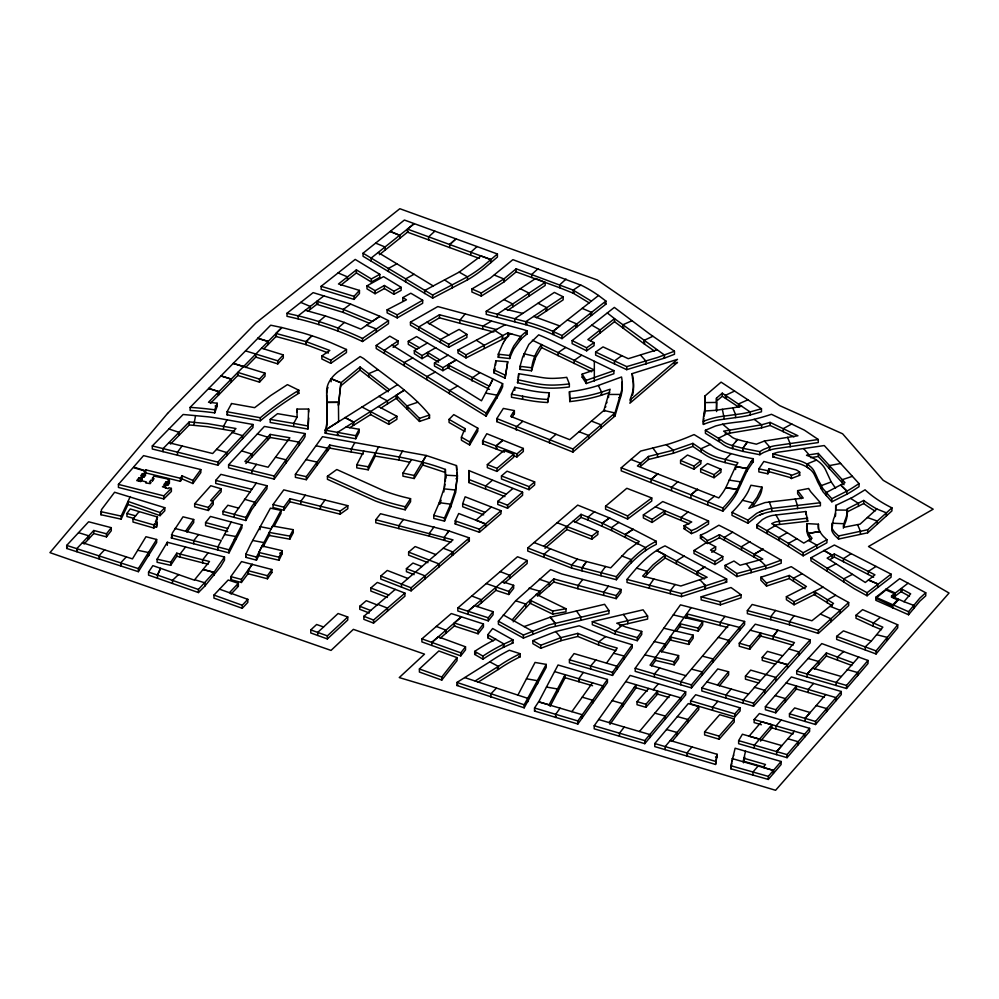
<?xml version="1.0" encoding="UTF-8"?>
<svg xmlns="http://www.w3.org/2000/svg" width="999" height="999" viewBox="0 0 999 999"><rect width="100%" height="100%" fill="white"/><g stroke="black" fill="none" stroke-linecap="round" stroke-linejoin="round"><path stroke-width="1.5" d="M835.713 510.464L835.726 505.444L852.547 497.352L865.059 489.81A133.891 77.298 0 0 0 891.92 507.854L891.92 510.914L867.719 532.792L838.573 539.048L835.127 535.789A37.999 21.941 0 0 1 833.353 533.553L832.879 532.817A20.504 11.838 0 0 1 831.73 529.957L832.654 524.7M835.726 505.444L835.676 510.027A66.134 38.187 0 0 1 833.566 519.055L831.73 526.898A20.504 11.838 0 0 0 832.879 529.77L833.353 530.494A37.999 21.941 0 0 0 835.127 532.742L838.573 535.988L838.573 539.048M843.331 528.196L844.842 523.788A77.76 44.893 0 0 0 847.314 513.186L847.339 511.838L863.71 503.521L863.71 500.462L847.339 508.791L847.314 510.127A77.76 44.893 0 0 1 844.842 520.741L843.293 526.073A8.854 5.107 0 0 0 843.73 527.322L860.102 524.125L876.835 508.991L886.388 512.849L886.388 515.909M308.791 418.069L307.892 429.046L270.205 422.465L270.205 419.405L277.547 413.673L297.115 416.983M705.094 410.102L704.707 396.191L721.091 382.142L761.463 408.728L761.463 411.788L748.301 415.509A111.651 64.46 0 0 1 741.308 416.833L719.305 419.83A52.348 30.22 0 0 0 703.408 424.425L703.408 421.366A79.683 46.004 0 0 1 703.583 416.271L704.707 411.014L704.283 415.971M716.583 411.563L716.795 402.422L705.144 402.597L704.707 396.191M704.57 414.073L704.57 411.014L716.37 410.264L716.495 398.114L722.265 393.169L750.199 411.975L750.199 415.022M331.119 381.78L331.119 378.721L340.921 382.704L338.436 405.357L340.921 382.792L360.065 367.008L389.435 389.71M444.543 487.35L444.955 484.303M445.367 481.268L445.379 469.443C408.279 455.394 368.269 453.184 329.72 445.03L306.331 476.648L306.331 479.695L295.404 477.36L295.404 474.313L322.49 436.7L426.211 455.482L414.185 475.474L414.185 478.533L402.934 476.173L402.934 473.114L411.563 459.602M773.626 525.736L774.525 525.387A14.997 8.666 0 0 1 776.31 524.812L807.741 521.191L805.793 511.513L772.314 515.434A27.135 15.659 0 0 0 770.891 515.809L768.668 516.52A22.328 12.9 0 0 0 767.469 516.958A24.476 14.136 0 0 0 765.908 517.632L762.399 519.567L756.817 524.75L756.817 527.809L779.008 540.484L803.171 555.831L826.91 542.769L826.91 539.722L823.513 536.475A51.299 29.62 0 0 1 821.041 533.404L819.804 531.406A33.804 19.518 0 0 1 818.418 524.238L806.905 523.601L806.692 526.485A39.473 22.79 0 0 0 807.454 530.706L809.227 537.425A83.367 48.127 0 0 0 810.589 539.472A62.937 36.339 0 0 0 811.051 540.097M704.57 411.014L705.144 402.597L705.144 405.656M730.881 765.746L735.127 748.214L781.106 761.488L781.106 764.535L768.293 779.432L730.881 768.805L730.881 765.746L768.293 776.385L781.106 761.488M730.881 768.805L731.792 763.036M672.077 741.408L698.738 709.577L698.738 706.53L688.249 703.596L654.782 743.543L654.782 746.603L715.571 764.447L717.082 754.295L670.242 740.546M715.571 764.447L717.082 754.295M518.706 373.701L517.519 382.729L533.541 386.151A89.96 51.936 0 0 0 541.408 387.45A48.639 28.084 0 0 0 557.13 388.024A82.667 47.727 0 0 0 568.031 387.113L569.355 386.925L569.355 383.878L566.733 377.322L565.584 377.485A70.692 40.809 0 0 1 558.628 378.134L554.732 378.334A36.851 21.266 0 0 1 544.043 377.847A77.984 45.017 0 0 1 537.237 376.723L518.706 373.701L518.506 377.909M505.082 378.122L507.729 361.763L495.891 360.789L494.093 369.93L494.093 372.989L505.082 378.122L507.729 361.763M307.892 429.046L308.629 409.028L296.99 409.103L296.99 412.162M703.796 418.194L703.583 419.33A79.683 46.004 0 0 0 703.408 424.425M494.093 372.989L494.955 368.394M743.119 761.713L745.529 751.211M743.518 762.811L744.854 757.08M531.493 370.779C531.955 361.388 535.739 351.91 541.57 344.518L541.57 347.577L535.676 357.342L531.493 370.779L520.067 369.368L520.179 365.809L522.689 357.018L528.846 344.418L538.698 334.852L542.157 336.288A261.051 150.712 0 0 1 557.854 343.606L613.886 370.691L586.063 380.394L582.18 374.126L594.33 370.005L532.355 340.209M520.067 369.368L520.704 366.645M517.519 382.729L518.069 380.244M732.167 760.938L732.816 758.328M128.334 503.796L121.154 519.143L100.961 514.735L101.461 509.652L114.598 492.245L164.798 507.717L164.798 510.764L160.077 515.634L128.022 504.47L128.022 501.423L160.077 512.574L164.798 507.717M100.961 514.735L101.461 512.712M495.579 365.097L495.891 360.789M547.589 402.485L549.338 392.744L548.339 392.719A61.901 35.739 0 0 1 538.386 391.87A103.659 59.84 0 0 1 529.32 390.384L514.797 387.312L511.5 394.243L511.5 397.29L525.624 399.812A115.647 66.771 0 0 0 535.751 401.473A73.614 42.507 0 0 0 547.589 402.485L549.338 392.744M195.567 415.646L183.142 414.485L152.31 445.941L152.31 449.001L217.857 465.172L252.984 427.547L252.984 424.488L219.093 418.419A140.434 81.081 0 0 0 208.242 416.845L195.567 415.646L193.744 425.337L207.567 426.698L234.603 431.331M621.902 382.205A113.049 65.272 0 0 1 622.14 384.39A85.789 49.525 0 0 1 621.528 393.818L614.959 416.034L572.927 452.072L496.815 421.628L496.815 418.569L503.334 408.429L514.373 410.589L510.651 416.371L569.767 439.685L603.858 410.452L610.127 389.248L600.037 392.595A107.293 61.938 0 0 1 569.767 398.539L569.767 401.586A107.293 61.938 0 0 0 600.037 395.654L609.815 392.407M604.445 411.388L604.832 409.965M605.619 407.142L605.806 406.431M606.78 402.884L606.98 402.172M138.923 511.875L132.992 518.968L132.992 522.027L153.908 528.046L154.508 526.885L156.531 527.185L157.03 522.352L155.407 521.965L157.48 516.995L130.207 508.953L126.948 513.449L126.948 516.508L134.153 518.506M156.531 527.185L157.03 522.352M733.566 755.731L733.766 755.094M439.26 502.684L443.918 488.848L445.791 475.174L457.417 475.811L455.432 493.069L455.407 490.01L450.624 504.158L444.505 518.044L444.505 521.103L433.778 518.456L433.778 515.397L439.26 502.684L450.624 504.158L450.624 507.217L444.505 521.103M439.722 504.358L441.121 500.212M450.624 507.217L455.407 493.069M483.678 514.86L462.687 506.73L462.687 503.683L465.147 496.803L500.998 510.726L500.998 513.786L479.445 532.267L455.219 523.963L455.219 520.916L458.703 513.511L485.601 523.938L500.998 510.726M631.031 399.912L629.882 403.234L677.497 362.4L673.913 363.736M306.044 341.583L311.825 335.751L306.094 341.621L306.094 344.667L275.999 336.488L275.999 333.441L281.855 327.535L270.692 325.199L190.122 407.38L190.122 410.439A211.788 122.278 0 0 1 214.735 412.862L214.735 409.802L217.158 403.234L208.529 402.247L281.855 327.535L302.335 332.817A237.013 136.838 0 0 1 330.806 342.632L346.466 349.488L346.466 352.547L330.769 363.324L321.865 358.991L321.865 355.944L329.807 350.487L306.044 341.583L306.044 344.643L328.409 353.022M214.735 412.862L217.158 406.293L217.158 403.234M440.459 342.557L440.459 339.498L459.115 329.408L466.895 334.403L466.895 337.462L448.676 347.302L410.452 325.199L410.452 322.14L437.824 306.568L523.201 329.583L527.21 330.844L527.21 333.891A76.761 44.318 0 0 0 520.704 339.548L513.848 348.926A157.318 90.822 0 0 0 509.69 358.541L498.264 357.28L498.264 354.22L502.697 343.956M498.264 357.28L499.05 355.332M461.413 437.187L464.947 428.559L449.063 419.393L453.771 414.61L477.784 428.146L477.784 431.206L469.642 444.992L461.413 440.234L461.413 437.187L469.642 441.933L469.642 444.992M156.443 522.539L157.48 516.995M416.908 349.338L408.291 344.355L408.291 341.308L416.533 336.551L466.57 366.046L502.634 383.678L497.002 395.154L486.138 413.111L486.138 416.171L376.211 348.539L376.211 345.479L389.797 336.151L398.052 340.921L398.052 343.981L393.119 347.365M222.065 539.085L231.219 522.015M737.15 489.235L746.753 468.481A219.206 126.561 0 0 1 753.296 458.678L751.323 458.416A199.837 115.385 0 0 1 739.61 455.856L726.423 452.422A39.81 22.977 0 0 1 710.376 444.48L694.08 434.577L687.562 437.312A187.924 108.491 0 0 1 669.13 443.931L640.746 451.048L621.228 467.794L621.228 470.841L722.864 511.126L725.436 508.441A194.243 112.15 0 0 0 735.264 495.779L737.212 492.295L737.15 489.235L725.749 487.812L723.626 491.383A182.605 105.432 0 0 1 718.793 497.914L637.387 465.971L648.463 456.468L673.363 450.199L692.869 443.369L704.52 451.298A46.516 26.861 0 0 0 715.996 456.88A55.719 32.168 0 0 0 718.418 457.679L737.936 462.724L735.626 466.483L735.626 469.567M737.15 492.282L746.753 471.54A219.206 126.561 0 0 1 753.296 461.738L753.296 458.678M762.012 487.15L757.03 497.402L748.85 508.379L765.047 502.572L803.246 498.076L797.639 490.659L808.666 488.474A150.737 87.025 0 0 0 810.738 491.77L820.404 502.722L820.404 505.781L771.765 511.476A39.236 22.652 0 0 0 756.618 516.446L747.964 523.214L732.042 515.397L732.042 512.35A205.894 118.869 0 0 0 742.469 500.287A133.092 76.848 0 0 0 748.288 491.221L750.936 485.252L762.012 487.15C762.137 494.293 756.842 500.274 753.159 506.006L753.159 502.947L742.469 500.287M746.753 471.54L746.753 468.481L735.626 466.508L725.749 487.812L737.212 489.235L735.264 492.732A194.243 112.15 0 0 1 725.436 505.382L722.864 508.066L722.864 511.126M260.152 549.887L272.627 525.986L293.269 529.682L293.269 532.742L289.822 539.16L269.168 535.464L269.168 532.405L289.822 536.101L293.269 529.682M261.401 547.177L261.95 545.953L282.168 550.674L282.168 553.733L279.021 560.239L258.878 555.544L258.878 552.484L260.464 549.225M148.564 572.077L157.48 575.099L160.552 568.306L194.33 580.132L209.515 561.513L176.761 553.196L170.704 562.262L170.704 565.322L157.093 562.275L157.093 559.215L167.308 542.257L224.488 557.055L224.488 560.114L220.692 566.545L205.007 585.926L198.414 592.544L148.564 575.124L148.564 572.077L152.872 565.646L160.552 568.306L157.48 575.099L157.48 578.159M261.214 547.589L260.652 548.813M282.168 550.674L279.021 557.192L279.021 560.239M121.154 519.143L121.154 516.096L130.295 496.553M455.219 523.963L456.106 522.077M259.615 550.986L256.456 557.08L256.456 560.139L245.779 557.33L245.779 554.27L250.961 543.618L270.417 508.166L281.006 510.377L281.006 513.424L273.938 526.598M547.589 399.425A73.614 42.507 0 0 1 535.751 398.426A115.647 66.771 0 0 1 525.624 396.765L511.5 394.243M522.602 399.35L522.664 396.153M259.278 554.732L256.456 560.139M363.873 451.098L356.768 464.81L356.768 467.869L368.244 469.817L368.244 466.77L378.758 446.628M368.244 469.817L375.249 456.093L375.249 453.034M153.908 528.046L154.508 523.826L156.531 524.125M227.747 531.543L205.569 525.611L205.569 522.552L210.439 516.446L241.883 524.862L241.883 527.922L229.021 552.884L171.366 537.949L172.315 533.066L183.017 516.808L193.694 519.492L193.694 522.552L186.9 532.117M171.366 537.949L172.315 536.126M229.021 552.884L229.021 549.825L241.883 524.862M464.697 677.584L517.894 695.117L535.052 662.437L546.203 664.397L546.203 667.444L524.2 707.829L456.955 685.501L456.955 682.442L489.597 661.975M546.203 664.397L524.2 704.77L524.2 707.829M550.074 706.393L565.109 677.759L565.134 674.662L602.859 685.901L602.859 688.948M297.128 416.958L293.718 423.414L270.205 419.405M326.661 394.805L327.073 417.982A108.941 62.9 0 0 1 325.237 430.157L325.237 433.204L355.744 438.761L355.744 435.701L359.141 429.283L346.104 426.973M355.744 438.761L359.141 432.33L359.141 429.283M281.006 510.377L271.104 528.808L260.065 526.66L260.065 529.72M234.241 517.407L234.241 514.348L256.306 483.091M218.232 549.238L217.807 550.037L217.807 546.99L221.278 540.521L174.937 528.446M238.686 508.129L227.859 505.244L222.927 511.326L222.927 514.385L245.854 520.516L245.854 517.457L251.673 506.643L266.958 485.726L220.904 474.363L215.722 480.394L215.722 483.441L250.225 491.958M245.854 520.516L251.673 509.69L266.958 488.773L266.958 485.726M245.779 557.33L246.141 556.668M263.037 546.878L269.755 534.365M392.02 345.067L481.481 400.799L492.819 379.27L489.473 386.301L447.877 364.785L447.877 367.844L489.473 389.36M231.518 403.521L254.645 407.667L270.642 395.567L287.437 384.627L298.838 390.222L298.838 393.281A403.621 233.029 0 0 0 260.314 420.779L227.085 414.835L227.085 411.775L231.568 403.534M227.085 414.835L227.647 413.811M422.927 461.538L426.211 455.482L456.443 465.584L457.417 475.811L455.432 490.01L443.918 488.848L443.918 491.908M423.151 464.185L414.185 478.533M227.023 419.855L223.539 426.261L223.539 429.32M354.807 442.607L351.311 448.976L351.311 452.023L363.274 454.058M486.138 416.171L500.711 391.133L502.634 386.725L502.634 383.678M402.709 450.699L399.213 457.018L399.213 460.064L409.49 462.225M502.784 343.781L503.484 342.557M305.02 433.566L274.226 476.036L274.226 479.083L228.609 467.832L228.609 464.772L264.398 426.436L305.02 433.566L305.02 436.613L303.396 439.473L274.226 479.083M77.547 550.899L76.848 551.635L76.848 548.576L82.43 542.682L132.455 558.878L145.966 536.725L156.643 539.485L138.362 568.618L138.362 571.678L66.708 548.463L66.708 545.404L88.624 521.778L111.276 527.672L111.276 530.731L106.481 536.863L93.744 533.541L84.016 544.018M224.488 557.055L213.948 572.352L198.414 589.485L198.414 592.544M469.642 441.933L477.784 428.146M504.47 452.16L482.617 443.856L482.617 440.796L486.788 433.728L523.326 448.451L523.326 451.498L516.92 456.955L512.762 455.357M482.617 443.856L483.204 442.857M761.4 724.75L754.133 722.602L754.133 719.542L759.377 713.548L809.615 728.358L809.615 731.418L787.062 757.667L738.636 743.693L738.636 740.634L742.407 734.228L781.842 745.616L776.648 751.61L776.648 754.67M503.558 342.42L504.295 341.196M185.589 531.218L193.694 519.492M252.16 564.36L248.039 570.654L248.039 573.713L267.445 578.771L271.89 572.564L271.89 569.505L241.533 561.588L230.831 576.61L230.831 579.67L241.396 582.479L248.439 573.139M252.173 564.373L241.396 579.42L241.396 582.479M790.396 477.709A5.757 3.322 0 0 1 790.746 477.959L790.858 478.059A10.49 6.056 0 0 1 791.358 478.496L799.699 475.324L799.699 472.277A15.122 8.729 0 0 0 796.066 469.842L763.835 461.463L758.853 468.843L758.853 471.903L767.894 473.788L767.894 470.741L769.193 468.643L789.772 474.35A6.319 3.646 0 0 1 790.221 474.562M767.894 473.788L769.193 471.703L769.193 468.643M496.815 421.628L497.215 420.991M512.037 417.257L514.373 413.636L514.373 410.589M504.383 341.059L505.182 339.835M534.527 707.991L539.048 701.161L558.054 664.984L607.429 679.495L607.429 682.542L577.847 724.013L534.527 711.051L534.527 707.991L577.847 720.953L607.429 679.495M534.527 711.051L535.039 710.277M405.219 509.802L405.219 506.743L410.564 498.676L403.396 496.953A142.857 82.48 0 0 1 383.703 490.721L336.788 469.518L327.435 476.273L327.435 479.32L375.512 501.023A157.03 90.659 0 0 0 405.219 509.802L410.564 501.723L410.564 498.676M170.704 565.322L176.761 556.256L176.761 553.196M138.362 571.678L156.643 542.532L156.643 539.485M271.89 569.505L267.445 575.724L267.445 578.771M180.382 478.271L145.767 469.855L145.13 470.729L145.13 473.788L145.767 472.914L180.382 481.318L180.382 478.271L182.068 475.836L192.919 480.482L192.919 483.541L182.068 478.896L182.068 475.836M180.382 481.318L182.068 478.896M248.576 572.939L248.039 573.713M505.282 339.672L510.152 333.566L520.704 336.501A76.761 44.318 0 0 1 527.21 330.844M653.833 579.008L649.475 585.252L649.475 588.299M651.635 665.971L655.581 660.439L674.175 664.834L674.175 661.788L678.608 655.569L660.014 651.161M688.748 641.358L670.154 636.962L670.154 640.009L688.748 644.417L688.748 641.358L693.169 635.139L663.786 628.221M698.251 628.046L679.645 623.638L679.645 626.698L698.251 631.106L698.251 628.046L702.672 621.828L673.289 614.897M674.175 664.834L678.608 658.616L678.608 655.569M688.748 644.417L693.169 638.199L693.169 635.139M698.251 631.106L702.672 624.887L702.672 621.828M583.304 672.427L578.858 678.671L578.858 681.718L579.408 680.943M580.881 717.394L582.28 717.806L582.28 714.747L560.077 708.166L555.619 714.41L555.619 717.457L556.181 716.683M571.89 711.663L592.569 682.679M616.92 669.243L616.92 666.196L574.063 653.583L569.43 659.765L569.43 662.824L612.512 675.424L612.512 672.364L632.217 644.755L605.619 636.6L598.626 641.982L598.626 645.029L615.834 650.736M647.602 616.021L643.081 609.827L592.32 621.678L592.32 624.737L607.929 630.844A21.778 12.575 0 0 1 610.514 632.08A57.63 33.267 0 0 0 615.309 634.228L637.287 640.696L637.287 637.637L641.72 631.418L625.799 627.035L616.745 623.226L647.602 616.021L647.602 619.068L619.505 625.636M612.512 675.424L632.217 647.802L632.217 644.755M637.287 640.696L641.72 634.465L641.72 631.418M594.205 725.761L630.119 675.424L685.664 691.808L685.664 694.854L644.78 743.656L594.205 728.82L594.205 725.761L644.78 740.609L685.664 691.808M635.202 668.294L680.456 604.857L744.592 621.465L744.592 624.525L691.458 687.936L635.202 671.353L635.202 668.294L691.458 684.889L744.592 621.465M609.065 722.577L636.076 684.727L636.076 687.787L609.964 724.375M661.625 651.96L671.128 638.636M676.311 631.38L680.631 625.324M606.518 663.111L617.245 648.076L605.981 644.83L577.797 633.391L560.889 637.649L540.759 645.254L532.867 640.609L532.867 643.668L540.759 648.301L560.889 640.709L577.797 636.45L598.626 645.029M582.055 570.841L571.578 568.069L527.747 551.036L527.747 547.976L577.709 505.119L609.552 517.957L633.029 529.27L656.281 541.308L656.281 544.368C639.997 552.122 627.509 565.896 616.383 579.732L582.055 570.841L582.055 567.782L586.513 561.563L610.726 567.844L627.672 550.137L639.31 541.545L602.285 523.151L581.043 514.335L543.831 546.216M691.108 607.617L650.049 665.122L685.988 675.724M685.838 618.031L687.599 615.571M527.747 547.976L571.578 565.009L582.055 567.782L586.525 561.575L577.397 559.165L534.065 542.557M192.919 480.482L200.824 469.567L143.556 455.631L133.579 467.045L145.13 470.729M192.919 483.541L200.824 472.627L200.824 469.567M605.556 566.508L601.061 572.702L601.061 575.761M705.406 430.282L721.241 439.985A25.037 14.448 0 0 0 732.467 445.542L742.806 448.301L747.327 442.107L756.368 444.168L764.41 441.034L797.939 435.751L770.092 422.402L761.613 424.8L723.613 431.156L730.606 435.989A14.011 8.092 0 0 0 737.524 439.51L747.327 442.107L742.806 448.301L742.806 451.361L759.852 454.732A27.323 15.772 0 0 1 762.025 453.346A27.21 15.709 0 0 1 763.96 452.322L769.717 450.074A32.068 18.519 0 0 1 774.862 448.826L818.281 442.557L818.281 439.498L804.332 430.119L771.453 414.298A177.722 102.597 0 0 1 761.25 417.457L754.183 419.343A74.962 43.282 0 0 1 741.146 421.678L735.514 422.327A164.311 94.868 0 0 0 722.639 424.213L715.596 425.974L705.406 430.282L705.406 433.341L721.241 443.032A25.037 14.448 0 0 0 732.467 448.601L742.806 451.361L743.418 450.561M273.064 504.545L283.778 489.872L347.814 505.681L347.814 508.728L340.147 514.148L289.96 501.76L283.791 510.214L273.064 507.592L273.064 504.545L283.791 507.155L289.96 498.713L340.147 511.088L347.814 505.681M306.331 479.695L329.72 448.089L329.72 445.03M182.068 445.979L177.497 452.16L177.497 455.219M256.506 464.348L251.923 470.529L251.923 473.588M305.332 495.192L300.749 501.373L300.749 504.433M325.025 500.049L320.442 506.231L320.442 509.29M403.446 519.405L398.863 525.586L398.863 528.633M434.028 526.948L429.458 533.129L429.458 536.188L450.836 542.245M448.451 531.68L448.976 530.968L469.318 537.899L469.318 540.958L411.126 590.859L380.781 579.07L380.781 576.011L387.275 570.441L407.967 578.483M447.902 532.417L447.34 533.166M140.784 478.296L139.048 477.734L139.048 480.794L140.784 481.356L140.784 478.296L142.258 476.348L140.647 475.936L142.42 473.638L143.831 474.088L145.454 472.365L144.081 471.953L144.855 470.929L133.167 467.557L118.444 484.39L118.444 487.45L163.848 498.926L171.378 491.471L171.378 488.411L168.943 487.724L168.144 488.661L162.45 486.775L165.584 485.002L163.873 484.59L166.171 481.793L167.682 482.255L169.405 480.282L167.57 479.782L168.232 479.07L154.083 476.123L152.51 478.121L152.51 481.181M144.855 473.988L144.081 475L145.454 475.424L145.454 472.365M140.784 481.356L142.258 479.395L142.258 476.348M444.942 539.373L444.318 540.197L444.318 537.15L448.976 530.968L380.494 513.736L375.786 519.742L375.786 522.789L429.458 536.188M832.279 605.819L814.26 594.605L814.26 591.545L833.528 603.471L811.912 620.766L775.511 610.489L770.778 616.633L770.778 619.68L789.472 624.787A718.468 414.797 0 0 1 818.318 633.428L848.675 605.569L848.675 602.509L836.225 595.616L791.245 566.67L784.927 569.093A320.891 185.265 0 0 1 760.888 577.185L760.888 580.244L766.52 586.076L789.272 578.521L805.157 588.786M624.25 727.035L619.492 733.179L619.492 736.238M198.489 534.577L193.719 540.709L193.719 543.768M582.692 579.52L577.934 585.651L577.934 588.711L616.233 598.638L621.003 592.507L621.003 589.447L561.838 573.963L550.636 569.605L515.709 600.736L498.389 621.191L498.389 624.25L523.401 638.099L549.238 627.859L608.953 613.598L608.953 610.539L604.595 604.308L550.224 617.22L524.163 626.585M608.453 586.201L603.683 592.332L603.683 595.379M616.233 598.638L616.233 595.579L621.003 589.447M675.112 584.515L670.354 590.659L670.354 593.706M724.987 616.383L720.217 622.514L720.217 625.574L727.672 627.472M793.056 645.229L773.126 639.41L773.126 636.363L777.896 630.219L810.177 639.835L810.177 642.894L753.546 706.243L701.835 690.996L701.835 687.936L717.757 668.943L728.596 671.778L728.596 674.824L719.33 685.876M770.778 619.68L747.364 613.661L747.364 610.601L752.147 604.482L775.511 610.489M750.212 630.207L773.126 636.363L777.946 630.207L755.256 624.188L739.285 643.194L739.285 646.253L749.725 649.275L760.763 636.101L760.763 633.041L749.725 646.216L749.725 649.275M794.255 615.596L789.472 621.728L789.472 624.787M106.481 536.863L106.481 533.803L111.276 527.672M185.539 547.015L180.057 554.008L180.057 557.067L208.129 564.235M208.104 552.884L202.635 559.89L202.635 562.949M476.96 606.63L495.929 590.347L508.803 594.517L508.803 591.458L513.636 585.314L502.447 581.705M441.77 680.082L441.77 677.035L457.03 657.604L438.848 650.973L419.405 668.98L419.405 672.04L441.77 680.082L457.03 660.651L457.03 657.604M431.805 642.419L461.401 616.808L454.345 622.976L454.345 626.023L478.121 633.778L483.429 627.022L483.429 623.963L451.298 613.548L421.915 638.848L421.915 641.907L460.776 655.881L460.776 652.834L465.509 646.803L438.311 636.825L431.805 642.419L431.805 645.466M478.121 633.778L478.121 630.731L483.429 623.963M488.274 620.854L488.274 617.794L493.069 611.688L474.55 605.656L468.032 611.251L468.032 614.31L488.274 620.854L493.069 614.747L493.069 611.688M508.803 594.517L513.636 588.374L513.636 585.314M460.776 655.881L465.509 649.862L465.509 646.803M493.369 640.771L487.787 637.749L487.787 634.702L492.644 628.521L512.986 639.884L512.986 642.931L504.033 647.065A191.483 110.552 0 0 0 482.929 659.178L474.7 654.42L474.7 651.373A191.483 110.552 0 0 1 495.891 639.21M487.787 637.749L488.399 636.975M208.354 510.477L208.354 507.43L213.249 501.323L210.577 500.611L221.141 488.773L210.764 485.739L194.668 503.758L194.668 506.818L208.354 510.477L213.249 504.383L213.249 501.323M230.831 579.67L231.568 578.746M139.048 477.734L136.738 480.594L140.797 481.568L141.583 480.756L146.428 481.968L145.729 482.917L150.225 483.641L151.086 482.367L149.525 481.943L150.861 480.207L152.572 480.619L154.046 478.671L152.51 478.121M616.383 579.732L616.383 576.673C627.509 562.837 639.997 549.075 656.281 541.308M871.303 641.083L882.841 627.172L856.018 615.247L862.587 609.652L897.714 624.787L897.714 627.847L876.073 653.958L836.663 639.422L836.663 636.375L843.443 630.869L871.303 641.083L865.284 646.84L865.284 649.899M876.073 653.958L876.073 650.898L897.714 624.787M908.566 614.76L908.566 611.713L919.879 598.051L925.736 592.782L899.687 578.671L875.848 597.252L875.848 600.312L908.566 614.76L919.879 601.111L925.736 595.829L925.736 592.782M733.104 447.839L732.467 448.601L732.467 445.542L737.524 439.51L735.639 441.758M639.472 731.505L670.229 694.792M680.769 684.79L680.769 681.73L728.92 624.737M690.596 700.799L695.666 694.755L740.109 707.854L740.109 710.913L734.814 716.895L690.596 703.858L690.596 700.799L734.814 713.835L740.109 707.854M698.738 706.53L665.172 746.59L665.172 749.65M717.482 685.027L728.596 671.778M691.982 746.927L686.912 752.971L686.912 756.031L687.549 755.281M228.134 579.982L238.299 583.291M627.035 579.432C637.649 566.271 649.35 553.071 665.022 545.879L726.66 579.008L726.66 582.067L681.518 596.603L627.035 582.492L627.035 579.432L681.518 593.543L726.66 579.008M238.037 583.591L229.433 592.719M238.087 586.6L231.044 594.08M464.997 314.185L459.852 320.217L459.852 323.276L493.868 331.993M908.066 583.204L891.383 596.041L903.958 601.685L910.663 593.831L900.998 588.598L900.998 591.645L909.452 596.228M805.107 721.453L805.107 718.393L825.748 694.617M776.648 751.61L794.405 731.268M858.728 656.992L836.101 682.467L836.101 685.514L846.528 688.498L867.994 663.523L867.994 660.464L821.777 643.593L796.715 670.991L796.715 674.05L836.101 685.514M512.2 619.892L525.824 604.058L553.796 578.933L616.233 595.579M513.174 621.815L531.118 602.147M759.54 739.16L771.952 724.762L761.513 721.765L749.113 736.163L759.54 739.16L754.332 745.167L754.332 748.226M760.501 741.108L771.952 727.809L771.952 724.762M805.107 718.393L810.152 712.524L794.692 707.929L789.472 713.786L789.472 716.832L815.521 724.512L841.283 694.555L841.283 691.495L791.37 676.96L765.396 706.68L765.396 709.74L775.773 712.799L796.403 689.048L796.403 685.988L775.773 709.74L775.773 712.799M787.062 757.667L787.062 754.62L809.615 728.358M815.521 724.512L815.521 721.465L841.283 691.495M846.528 688.498L846.528 685.451L867.994 660.464M773.438 773.451L773.438 770.391L758.141 766.008L752.959 772.015L752.959 775.074M758.828 683.066L745.454 679.183L745.454 676.123L750.686 670.117L775.948 677.447L810.177 639.835M775.624 664.298L762.249 660.414L762.249 657.354L767.469 651.36L782.517 655.719M753.546 706.243L753.546 703.196L775.948 677.447L775.948 680.506M166.171 481.793L166.171 484.852L167.682 485.302L169.405 483.341L169.405 480.282M644.318 577.222L655.369 565.759L665.197 558.041L665.197 554.994L656.618 550.449L707.117 577.285L680.843 586.001L642.619 576.098L653.096 564.822L665.197 554.994M595.891 659.964L590.634 665.971L590.634 669.018M704.607 731.88L719.667 714.71L734.228 718.955L734.228 722.015L719.168 739.198L704.607 734.939L704.607 731.88L719.168 736.138L734.228 718.955M659.69 667.969L654.395 673.95L654.395 677.01M645.916 707.317L645.916 704.27L657.592 691.071L657.592 694.13L645.916 707.317L637.037 704.707L637.037 701.648L648.701 688.448M653.146 689.76L658.441 683.778M717.881 701.298L712.587 707.292L712.587 710.339M748.501 694.018L731.193 689.048L725.898 695.042L725.898 698.101M781.218 719.992L775.923 725.973L775.923 729.033L793.131 733.953M813.548 683.428L808.203 689.472L808.203 692.519L824.312 697.24M212.5 501.51L221.141 491.833L221.141 488.773M773.126 636.363L794.48 642.594L743.181 700.137L743.181 703.196M807.105 677.072L807.105 674.025L812.549 668.081L841.233 676.485M807.105 674.025L826.385 652.946L853.258 662.949M814.41 669.093L826.385 656.006L826.385 652.946M354.008 299.4L354.008 296.353L359.453 290.409L338.486 283.991L356.381 269.867L371.366 278.958L371.366 282.018L379.795 277.372L379.795 274.325L355.194 259.415L321.154 286.301L321.154 289.36L354.008 299.4L359.453 293.469L359.453 290.409M898.101 599.15L892.569 605.194L892.569 608.241M66.708 548.463L67.457 547.664M106.481 533.803L93.744 530.481L82.43 542.682M259.515 379.108L237.799 372.402L237.799 375.462L259.515 382.155L259.515 379.108L265.01 373.176L233.254 363.386L243.531 366.558M245.579 367.52L255.794 357.093L277.797 363.886L277.797 360.839L283.291 354.907L261.538 348.189M259.515 382.155L265.01 376.236L265.01 373.176M277.797 363.886L283.291 357.967L283.291 354.907M217.857 465.172L217.857 462.125L252.984 424.488M270.167 434.415L244.905 461.488L268.094 467.207L289.885 437.774L270.167 434.415L270.167 437.475L245.891 463.474M219.543 589.16L247.814 599.338L247.814 602.397L242.245 608.304L213.961 598.139L213.961 595.079L227.647 580.569M242.245 608.304L242.245 605.257L247.814 599.338M142.42 473.638L142.42 476.698L143.831 477.147L145.454 475.424M104.633 549.762L99.051 555.669L99.051 558.716L99.75 557.979M126.349 556.855L120.767 562.749L120.767 565.809L121.466 565.072M496.441 688.124L490.721 693.98L490.721 697.04L491.433 696.303M168.843 442.719L212.662 453.521L235.989 428.521L207.567 423.638L189.248 421.903L163.074 448.601L163.074 451.66M170.529 444.056L189.248 424.962L189.248 421.903M210.402 403.396L238.411 374.837M264.036 348.701L276.586 335.939M756.817 527.809L757.579 527.035M515.659 600.786L525.824 604.058L525.824 607.117M730.993 453.658L725.174 459.565L725.174 462.612L736.513 465.422M577.397 559.165L571.578 565.009L571.578 568.069M163.848 498.926L163.848 495.866L171.378 488.411M178.521 574.562L172.515 580.319L172.515 583.379M747.964 523.214L747.964 520.154L756.618 513.386A39.236 22.652 0 0 1 771.765 508.416L820.404 502.722M537.474 596.166L553.796 581.992L553.796 578.933M317.719 635.464L317.719 632.404L338.087 613.511L347.739 616.982L347.739 620.042L327.36 638.935L310.776 632.966L310.776 629.907L316.633 624.5L323.564 626.985M327.36 638.935L327.36 635.876L347.739 616.982M818.318 633.428L818.318 630.369L848.675 602.509M537.937 268.793L531.705 274.475L531.705 277.535M566.046 279.071L559.827 284.752L559.827 287.799L573.164 293.169L589.16 302.859M434.877 231.169L428.633 236.838L428.633 239.897M449.7 244.53L455.969 238.873L449.7 244.53L449.7 247.59M838.573 535.988L867.719 529.732L891.92 507.854M477.047 246.566L470.779 252.235L470.779 255.282L479.383 258.429M843.818 651.385L837.474 657.067L837.474 660.127M677.871 481.705L671.528 487.337L671.528 490.397M369.455 323.289L343.356 312.462L316.808 304.333L316.808 301.273L343.356 309.403L372.202 321.366L379.882 316.308L350.587 304.058L313.137 292.632L287 313.261L287 316.308L298.164 318.881A261.95 151.236 0 0 1 362.525 341.521L388.499 323.688L388.499 320.629L379.882 316.308L360.889 329.133L344.418 322.452L337.974 328.059L337.974 331.106M454.77 625.599L440.084 638.349M621.778 625.586L615.309 631.168L615.309 634.228M867.082 595.766L867.082 592.719L891.083 574.138L834.377 545.017L810.951 557.779L810.951 560.839L854.22 588.686L867.082 595.766L891.083 577.197L891.083 574.138M512.812 488.561L497.777 501.373L497.777 504.433L507.554 508.229L507.554 505.182L522.577 492.22L468.843 470.554L468.968 482.567L504.945 496.615M507.554 508.229L522.577 495.279L522.577 492.22M457.829 607.941L517.519 556.743L527.135 560.476L468.032 611.251L457.829 607.941L457.829 610.988L468.032 614.31M504.058 583.391L527.135 563.523L527.135 560.476M497.177 448.101L496.178 448.951L496.178 445.904L499.438 443.094M522.714 421.403L516.221 426.985L516.221 430.032L517.032 429.333M427.959 562.674L408.641 555.169L408.641 552.11L415.134 546.54L435.839 554.582M387.375 597.477L370.829 591.046L370.829 587.986L377.322 582.417L404.92 593.131L404.92 596.191L373.539 623.114L363.873 619.355L363.873 616.296L395.267 589.385M501.473 475.936L507.03 471.166L534.627 481.893L534.627 484.952L529.095 489.697L501.473 478.996L501.473 475.936L529.095 486.638L534.627 481.893M555.981 434.328L549.475 439.91L549.475 442.957M369.293 613.024L359.765 609.315L359.765 606.268L366.271 600.686L377.147 604.919M414.123 574.662L406.431 571.678L406.431 568.618L412.937 563.049L421.903 566.533M491.346 506.98L475.936 520.179L485.589 523.938L485.601 526.997M373.539 623.114L373.539 620.054L404.92 593.131M411.126 590.859L411.126 587.812L469.318 537.899M479.445 532.267L479.445 529.208L485.601 523.938M572.927 452.072L572.927 449.013L614.959 412.974L621.528 390.771A85.789 49.525 0 0 0 622.14 381.331A113.049 65.272 0 0 0 621.54 376.985L597.477 385.751A95.617 55.207 0 0 1 570.816 391.558L569.455 391.72L569.767 401.586M544.979 548.289L566.87 529.557L566.87 526.498M575.137 522.465L581.043 517.395L581.043 514.335M725.174 462.612L718.418 460.726A55.719 32.168 0 0 1 715.983 459.94A46.516 26.861 0 0 1 704.495 454.37L692.869 446.428L673.363 453.259L648.463 459.515L640.609 466.258L640.609 463.199L630.956 459.453M722.265 393.169L722.265 396.216L716.495 401.173L716.495 398.114M499.862 442.744L502.709 440.334L496.178 445.904L482.617 440.796M487.35 464.585L503.983 450.449L513.673 454.183L513.673 457.242L496.99 471.416L487.35 467.644L487.35 464.585L496.99 468.369L513.673 454.183M516.92 456.955L516.92 453.908L523.326 448.451M497.415 253.996L485.402 264.211A157.168 90.747 0 0 1 467.47 276.835L432.654 295.067L363.049 253.209L404.395 220.03L497.415 253.996L497.415 257.055L485.402 267.27A157.168 90.747 0 0 1 467.47 279.882L432.654 298.127L363.049 256.268L363.049 253.209M550.511 548.726L543.956 554.283L543.956 557.33M344.418 322.452L325.412 315.946L318.806 321.528L318.806 324.588M492.232 480.382L485.576 486.014L485.576 489.073M605.581 506.193L626.823 488.286L651.748 497.964L651.748 501.023L627.609 519.043L605.581 509.24L605.581 506.193L627.609 515.984L651.748 497.964M621.228 467.794L690.958 494.83L697.489 489.323L690.958 494.83L690.958 497.877M594.642 511.6L588.099 517.082L588.099 520.142L611.663 530.556L637.924 543.893M651.098 479.395L657.704 473.863L651.098 479.395L651.098 482.455M879.894 617.682L873.226 623.201L873.226 626.261L881.468 629.657M516.183 268.806L503.883 278.946L481.268 293.032L471.915 288.961L471.915 292.008L481.268 296.091L503.883 282.005L516.183 271.865L516.183 268.806L573.164 290.122L591.371 301.136M340.921 385.764L360.065 370.055L360.065 367.008M470.779 255.282L407.505 232.18L407.505 229.121L414.235 223.626L371.191 258.042L371.191 261.089M379.395 254.695L408.229 231.581M714.522 496.128L707.791 501.548L707.791 504.607M307.754 311.313L318.182 303.271M340.734 285.277L356.381 272.927L356.381 269.867M893.318 597.564L902.247 590.696M567.407 319.98L552.934 331.368L552.897 334.415L562.025 338.624L605.918 304.121L605.918 301.061L598.538 295.492L567.407 319.98L576.798 323.963L576.798 327.023L575.624 326.523M553.833 333.716L552.934 334.428A147.715 85.29 0 0 0 525.749 324.712L486.238 314.373L486.238 311.313L535.701 278.446L545.167 282.405L545.167 285.464L507.592 310.427M562.025 338.624L562.025 335.577L605.918 301.061M657.03 349.8L628.271 358.691L603.021 346.89L595.629 352.048L595.629 355.107L626.71 369.667L664.472 358.117L664.472 355.057L614.51 318.631L587.862 339.585L594.068 342.595L594.068 345.642L586.65 350.824L572.14 343.656L572.14 340.597L614.335 307.417L649.65 333.978L674.337 351.124M590.322 340.721L614.51 321.69L614.51 318.631L607.305 312.949M680.569 460.427L687.474 455.02L700.861 460.701L700.861 463.761L693.968 469.18L680.569 463.486L680.569 460.427L693.968 466.121L700.861 460.701M700.661 468.968L707.567 463.548L720.953 469.243L720.953 472.302L714.048 477.709L700.661 472.028L700.661 468.968L714.048 474.662L720.953 469.243M553.733 333.753L552.897 334.415L552.934 331.368L559.84 325.961L533.641 316.421M566.87 529.557L591.783 539.235L591.783 536.176L597.839 531.456L573.139 521.116M591.783 539.235L597.839 534.515L597.839 531.456M652.06 522.44L652.06 519.38L664.947 510.714L664.947 513.761L652.06 522.44L643.368 517.957L643.368 514.91L655.419 506.793L691.708 521.965L690.197 522.802A63.087 36.426 0 0 1 684.078 525.686L684.078 528.733L691.408 533.616A62.6 36.139 0 0 0 696.603 531.456L708.541 524.075L708.541 521.016L688.086 511.975L681.143 517.37L681.143 520.417L689.06 523.876M323.926 295.829L298.164 315.834L287 313.261M350.587 304.058L343.356 309.403L343.356 312.462M424.675 293.556L424.675 290.497L459.165 272.115L481.019 255.969L490.859 259.565L490.859 262.625M708.541 521.016L696.603 528.409A62.6 36.139 0 0 1 691.408 530.556L684.078 525.686M655.419 506.793L662.737 501.548L688.086 511.975M602.285 523.151L609.54 517.957L602.285 523.151L602.285 526.211M621.803 355.669L614.472 360.889L614.472 363.948M618.968 522.315L611.663 527.497L611.663 530.556M586.65 350.824L586.65 347.777L594.068 342.595M581.543 355.307L574.088 360.464L574.088 363.524M330.769 363.324L330.769 360.264L346.466 349.488M298.164 318.881L298.164 315.834A261.95 151.236 0 0 1 362.525 338.461L388.499 320.629M398.052 340.921L384.478 350.249L384.478 353.296M479.595 372.864L472.04 377.984L472.04 381.044M565.634 347.515L558.091 352.635L558.091 355.694M625.474 534.378L633.029 529.27L625.474 534.378L625.474 537.437M574.238 292.457L573.164 293.169L573.164 290.122L580.781 285.027L582.979 286.101A129.982 75.05 0 0 1 598.488 295.517M545.167 282.405L497.352 314.185L486.238 311.313M514.797 321.753L514.797 318.693L554.37 292.395L563.161 296.803L525.749 321.666L497.352 314.185L497.352 317.232M527.06 323.838L525.749 324.712L525.749 321.666A147.715 85.29 0 0 1 552.897 331.356L562.025 335.577M536.276 317.719L563.161 299.862L563.161 296.803M859.028 483.603L854.045 486.85A151.361 87.388 0 0 1 846.915 491.133L831.83 498.738L831.83 501.798L846.915 494.193A151.361 87.388 0 0 0 854.045 489.91L859.028 486.663L859.028 483.603L824.287 445.554L781.118 451.785A20.43 11.801 0 0 0 777.047 452.46L772.789 453.808L772.789 456.868L799.15 463.673A30.707 17.732 0 0 1 814.522 475.012L816.233 478.546A197.253 113.886 0 0 1 817.619 481.78L822.914 491.695L831.83 501.798M326.673 427.147A108.941 62.9 0 0 0 327.073 421.041L326.648 390.347A57.38 33.129 0 0 1 338.199 371.653L360.115 356.531L363.648 358.541C386.051 376.561 411.188 392.37 429.533 414.985L429.533 418.044L419.48 421.428L396.203 398.376L396.203 395.329L399.762 393.032M396.203 398.376L397.215 397.727M851.185 553.646L843.443 558.666L843.443 561.725M876.036 566.408L868.306 571.428L868.306 574.487M355.744 435.701L325.237 430.157L397.49 384.69M326.473 432.417L325.237 433.204A108.941 62.9 0 0 0 326.198 429.67M380.956 408.067L397.852 397.327M400.786 392.382L404.37 390.109L337.512 432.405L337.512 435.452L338.524 434.815M325.237 430.157L338.624 421.541L338.436 402.335L326.798 402.372L326.798 405.432M715.621 546.778L710.464 550.049L722.764 556.505L722.764 559.565L714.934 564.535L694.018 553.558L694.018 550.499L707.005 542.245L715.621 546.778L715.621 549.825L711.75 552.285M714.934 564.535L714.934 561.475L722.764 556.505M349.662 427.784L370.579 414.597L370.579 411.551L361.838 406.918M370.579 414.597L388.898 424.375L388.898 421.328L396.903 416.283L378.521 406.543M388.898 424.375L396.903 419.33L396.903 416.283M732.679 532.18L718.905 525.212L706.93 532.205A83.329 48.102 0 0 1 700.436 535.139L707.404 540.534A93.869 54.196 0 0 0 712.624 538.236L719.442 534.677L762.786 559.065L740.109 565.247L733.94 561.013L725.099 565.384L725.099 568.443L736.85 576.598L771.303 566.995L781.206 563.199L781.206 560.152L732.679 532.18L724.487 537.325L724.487 540.384L760.376 560.676M456.955 685.501L457.929 684.889M475.174 680.943L498.364 666.395A168.194 97.103 0 0 1 520.204 653.721L520.204 656.78A168.194 97.103 0 0 0 498.364 669.455L478.071 682.18M704.557 578.933L697.052 574.825L697.052 571.765L698.376 570.941M697.926 574.275L697.052 574.825L664.535 557.667M701.248 569.155L704.982 566.833L697.052 571.765M684.34 555.943L676.398 560.864L676.398 563.923M387.125 309.802L397.227 314.835L422.664 300.224L422.664 303.284L397.227 317.894L387.125 312.862L387.125 309.802L406.456 299.775L402.834 297.602L410.814 293.219L422.664 300.224M749.987 541.62L741.533 546.64L741.533 549.687M496.653 329.62L439.473 314.76L418.768 326.985L418.768 330.032M429.12 323.926L439.473 317.819L459.852 323.276M428.284 355.045L422.028 358.629L414.323 353.696L414.323 350.637L427.535 342.944M491.483 321.129L482.717 326.211L482.717 329.27M834.302 553.97L827.135 558.129L865.296 582.467L874.949 574.837L834.302 553.97L834.302 557.03L830.206 559.415M447.877 364.785L456.118 360.027L442.894 367.632L434.465 363.012L434.465 366.071L442.894 370.691L449.5 366.895M808.728 533.466L819.804 531.406L808.653 533.441L809.227 534.365A83.367 48.127 0 0 0 810.589 536.413A62.937 36.339 0 0 0 812.05 538.299L803.77 543.094L787.249 532.679L779.008 537.437L779.008 540.484M434.465 363.012L448.126 355.144M422.028 358.629L422.028 355.569L435.801 347.677M457.667 385.951L449.4 390.684L449.4 393.743M508.628 336.201L465.984 357.929L457.992 353.047L457.992 349.987L505.357 324.675M366.983 285.826L383.529 276.636L401.136 287.3L401.136 290.359L393.893 294.318L384.378 288.549L384.378 285.502L375.062 290.672L366.983 285.826L366.983 288.873L375.062 293.718L384.378 288.549M791.807 423.938L783.316 428.621L783.316 431.68L793.955 436.863M724.487 540.384L719.442 537.737L712.624 541.283A93.869 54.196 0 0 1 707.404 543.593L707.404 540.534M433.216 285.939L396.865 263.811L388.436 268.444L388.436 271.503M371.366 278.958L379.795 274.325M414.073 274.238L405.644 278.871L405.644 281.93M384.378 285.502L393.893 291.258L401.136 287.3M796.977 538.723L788.511 543.344L756.817 524.75M410.452 322.14L448.676 344.243L466.895 334.403M412.737 357.929L404.195 362.5L376.211 345.479M435.339 372.028L426.798 376.586L426.798 379.645M826.323 495.566L826.323 492.507L844.967 482.629L818.306 453.421L809.103 454.832M471.915 288.961L490.247 278.147L512.887 259.653L580.706 285.077M457.992 349.987L465.984 354.87L507.817 332.917L511.863 334.041M802.16 573.701L793.493 578.184L789.272 575.461L766.52 583.029L760.888 577.185M788.511 546.403L788.511 543.344L803.171 552.772L826.91 539.722M852.397 574.388L843.718 578.858L843.718 581.918M816.133 593.656L794.043 604.782L786.4 599.712L786.4 596.665L806.455 586.563L793.493 578.184L793.493 581.243M786.4 596.665L794.043 601.723L823.039 587.125M836.026 563.848L827.234 568.256L827.234 571.316M818.281 439.498L774.862 445.766A32.068 18.519 0 0 0 769.754 447.015L763.96 449.263A27.21 15.709 0 0 0 762.025 450.287A27.323 15.772 0 0 0 759.852 451.673L742.806 448.301M727.547 433.728L718.656 438.086L718.656 441.146L719.792 440.596M734.552 391.071L725.499 395.317L725.499 398.364L726.648 397.827M652.846 336.301L643.781 340.509L643.781 343.569L654.52 351.136M644.904 343.044L643.781 343.569L614.51 321.69M710.376 444.48L701.186 448.626L701.186 451.685M631.967 320.754L622.714 324.837L622.714 327.897L623.875 327.385M747.826 399.85L738.561 403.933L738.561 406.993L739.71 406.481M512.986 639.884L504.033 644.005A191.483 110.552 0 0 0 482.929 656.118L474.7 651.373M378.022 369.655L368.693 373.676L368.693 376.735M759.74 511.9L763.124 510.601M759.74 514.96L763.124 513.661M809.227 468.631L806.905 467.057L806.905 463.998L816.508 460.089M772.789 456.868L774.15 456.331M498.389 621.191L523.401 635.039L549.238 624.8L608.953 610.539M532.867 640.609L555.731 631.543L579.158 625.799L605.594 636.625M790.396 474.662A5.757 3.322 0 0 1 790.746 474.9L790.858 475A10.49 6.056 0 0 1 791.358 475.437L799.699 472.277M781.206 560.152L765.696 565.771L736.85 573.538L725.099 565.384M613.861 370.492L613.886 373.738L586.313 383.504L582.18 377.185L582.18 374.126M835.526 488.124L831.205 481.943L821.078 485.701L821.078 488.761M701.148 596.84L720.366 601.81L741.058 594.755L741.058 597.814L720.366 604.87L701.148 599.899L701.148 596.84L731.006 587.524L741.058 594.755M417.857 402.222L406.893 405.931L406.893 408.991L408.266 408.529M396.203 395.329L419.48 418.369L429.533 414.985M852.384 476.323L842.269 479.682L842.269 482.729M761.463 408.728L748.301 412.462A111.651 64.46 0 0 1 741.308 413.773L719.305 416.77A52.348 30.22 0 0 0 703.408 421.366M582.18 377.185L583.229 376.885M725.112 433.941L761.613 427.859L770.092 425.462L783.316 431.68M595.629 352.048L626.71 366.621L657.542 357.467L674.475 351.223L674.475 354.283L664.472 358.117L663.548 357.455M632.092 373.651L677.497 359.34L629.882 400.174L631.418 395.804A94.905 54.795 0 0 0 633.503 384.515A122.84 70.929 0 0 0 632.479 375.174L632.092 373.651L632.479 378.234A122.84 70.929 0 0 1 633.503 387.575A94.905 54.795 0 0 1 632.554 395.154M565.971 608.741L552.709 611.063L529.982 600.162L529.982 603.209L552.709 614.123L565.971 611.8L565.971 608.741L536.238 594.268M840.634 463.461L829.432 465.596L829.432 468.656M716.37 410.264L722.364 409.315A189.048 109.153 0 0 1 732.754 407.942L741.87 406.218M810.639 457.654L818.306 456.468L844.068 484.702M569.355 383.878L568.031 384.053A82.667 47.727 0 0 1 557.13 384.965A48.639 28.084 0 0 1 541.396 384.39A89.96 51.936 0 0 1 533.541 383.104L517.519 379.67M807.741 518.144L776.31 521.765A14.997 8.666 0 0 0 774.525 522.327L771.727 523.638L775.286 525.636L767.132 530.481L767.132 533.528M326.798 402.372L338.436 402.297M618.918 397.502L620.391 397.502L620.391 394.443L608.553 394.443L608.553 397.502M835.676 510.027L847.314 510.127M548.339 395.766L549.338 395.804M455.969 478.783L457.417 478.871L457.03 472.465M189.248 424.962L193.744 425.337M498.264 354.22L509.69 355.482A157.318 90.822 0 0 1 513.848 345.866L520.704 336.501L520.704 339.548L519.105 339.111M215.085 406.031L217.158 406.293M520.067 366.321L531.493 367.732M751.323 461.463L753.296 461.738M729.07 480.094L740.321 481.818L740.321 484.877M375.249 456.093L399.213 460.064M270.167 437.475L288.374 440.571M356.768 464.81L368.244 466.77M526.473 678.783L537.612 680.731L537.612 683.791M546.465 687.05L557.604 688.998L557.604 692.057M227.085 411.775L260.314 417.732A403.621 233.029 0 0 1 298.838 390.222M224.513 534.502L235.627 536.488L235.627 539.547L234.241 539.298M735.626 466.483L746.753 468.481M485.901 393.119L497.002 395.154L497.002 398.214M307.892 425.986L293.731 423.389L293.718 426.461M288.137 440.134L299.288 442.182L299.288 445.242M329.72 448.089L351.311 452.023M252.66 540.459L263.711 542.569L263.711 545.629L262.325 545.367M512.986 413.374L514.373 413.636M772.789 453.808L799.15 460.614A30.707 17.732 0 0 1 814.522 471.953L816.233 475.487A197.253 113.886 0 0 1 817.619 478.733L822.914 488.636L831.83 498.738M316.458 445.866L327.447 448.126L327.447 451.186M100.961 511.675L121.154 516.096M758.853 468.843L767.894 470.741M402.934 473.114L414.185 475.474M137.899 550.324L148.851 552.609L148.851 555.669L147.477 555.382M295.404 474.313L306.331 476.648M306.218 459.69L317.12 462.075L317.12 465.134M157.093 559.215L170.704 562.262M603.858 410.452L614.959 412.974L614.959 416.034L613.573 415.721M769.193 471.703L789.772 477.41A6.319 3.646 0 0 1 790.221 477.622M279.645 553.134L282.168 553.733M654.283 641.545L665.084 644.055L665.084 647.115M258.878 552.484L279.021 557.192M644.792 654.857L674.175 661.788M505.032 309.078L522.764 313.399M275.499 457.205L286.214 459.852L286.214 462.899M152.31 445.941L217.857 462.125M228.609 464.772L274.226 476.036M433.778 515.397L444.505 518.044M215.722 480.394L251.723 489.273M176.761 556.256L180.057 557.067M876.61 634.69L887.287 637.374L887.287 640.434M140.647 478.996L142.258 479.395M229.021 549.825L171.366 534.89M118.444 484.39L163.848 495.866M747.364 610.601L789.472 621.728A718.468 414.797 0 0 1 818.318 630.369M582.055 567.782L616.383 576.673M720.217 625.574L686.65 616.883L686.65 613.823L739.597 627.447L739.597 630.494M375.786 519.742L452.997 539.872L401.473 584.053L401.473 587.112M577.934 588.711L553.796 581.992M702.572 656.193L713.186 658.965L713.186 662.012M691.695 669.168L702.322 671.927L702.322 674.987M270.654 572.24L271.89 572.564M248.039 570.654L267.445 575.724M245.779 554.27L256.456 557.08M213.948 572.352L203.359 569.567L213.948 572.365L213.948 575.412M613.573 653.221L624.163 656.043L624.163 659.09M230.831 576.61L241.396 579.42M758.803 635.576L773.126 639.41M194.668 503.758L208.354 507.43M222.927 511.326L245.854 517.457M205.569 522.552L227.747 528.496M275.999 333.441L306.094 341.621M637.287 637.637L615.309 631.168A57.63 33.267 0 0 1 610.526 629.02A21.778 12.575 0 0 0 607.929 627.784L592.32 621.678M455.219 520.916L479.445 529.208M126.948 513.449L135.602 515.859M529.02 588.161L539.585 591.121L539.585 594.18M677.384 716.57L687.874 719.492L687.874 722.552M654.845 713.149L665.322 716.083L665.322 719.13M666.52 729.532L677.01 732.454L677.01 735.514M305.219 310.264L325.412 315.946M847.189 669.555L857.617 672.539L857.617 675.599M846.528 685.451L796.715 670.991M816.133 705.556L826.61 708.566L826.61 711.613M787.712 738.723L798.151 741.708L798.151 744.767M732.017 758.541L758.141 766.008M132.992 518.968L153.908 524.987M808.166 658.466L818.581 661.488L818.581 664.535M244.443 499.238L254.87 502.26L254.87 505.319M718.318 637.387L728.733 640.409L728.733 643.468M777.11 661.675L787.449 664.672L787.449 667.719M754.345 687.3L764.747 690.321L764.747 693.381M775.087 695.604L785.426 698.613L785.426 701.66M738.636 740.634L787.062 754.62M764.048 767.132L743.83 761.288L743.83 758.241L765.496 764.497L763.024 767.394L773.438 770.391M739.285 643.194L749.725 646.216M762.249 657.354L787.449 664.672M745.454 676.123L760.314 680.431M788.698 648.913L799.075 651.96L799.075 655.019M706.88 681.917L731.193 689.048M569.43 659.765L612.512 672.364M565.134 677.709L592.569 685.739M582.23 697.177L592.644 700.224L592.644 703.284M598.663 719.53L649.85 734.552L649.85 737.612M715.509 756.892L717.082 757.354M654.782 743.543L715.571 761.388M786.126 682.966L836.026 697.627L836.026 700.674M794.954 688.623L808.203 692.519M701.835 687.936L753.546 703.196M765.396 706.68L775.773 709.74M789.472 713.786L815.521 721.465M625.674 681.655L680.594 697.851L680.594 700.911M754.133 719.542L804.607 734.19L804.607 737.25M634.353 687.275L647.364 691.108M656.043 693.668L669.043 697.502M770.117 727.322L775.923 729.033M637.037 701.648L645.916 704.27M612.162 700.586L622.577 703.658L622.577 706.705M554.582 671.59L565.109 674.712L549.075 704.844L538.623 701.81L560.077 708.166M563.798 677.372L565.109 677.759M636.55 568.144L646.877 571.253L646.877 574.313M321.154 286.301L354.008 296.353M268.157 341.446L257.854 338.299L268.157 341.446L268.157 344.493M194.73 579.72L205.007 582.867L205.007 585.926M245.529 350.874L277.797 360.839M231.244 379.083L220.979 375.911L231.219 379.108L231.219 382.155M78.534 532.654L88.799 535.826L88.799 538.873L87.512 538.486M218.207 391.408L208.666 388.461L218.931 391.633L218.931 394.692L217.482 394.243M257.367 433.953L267.62 437.15L267.62 440.197M232.292 432.48L242.545 435.676L242.545 438.723M241.596 450.861L251.848 454.046L251.848 457.105M216.521 449.388L226.761 452.584L226.761 455.631M66.708 545.404L138.362 568.618M524.2 704.77L456.955 682.442M237.088 585.864L238.374 586.263L238.374 583.204M525.886 333.466L527.21 333.891M520.204 653.721L509.353 650.237A179.832 103.834 0 0 0 489.785 661.837L498.364 666.395L498.364 669.455L497.29 668.893M518.856 656.343L520.204 656.78M486.263 583.553L508.803 591.458M468.032 611.251L488.274 617.794M454.345 622.976L478.121 630.731M517.894 695.117L528.284 698.501L528.284 701.56L526.985 701.136M168.918 428.996L179.046 432.317L179.046 435.364M445.791 478.234L445.379 472.502L422.702 464.997L422.702 461.938M539.373 579.27L549.425 582.679L549.425 585.739M836.663 636.375L876.073 650.898M157.48 575.099L198.414 589.485M867.407 517.519L877.309 521.066L877.309 524.113M421.915 638.848L460.776 652.834M213.961 595.079L242.245 605.257M310.776 629.907L327.36 635.876M419.405 668.98L441.77 677.035M407.505 229.121L490.859 259.565M516.183 271.865L559.827 287.799M826.385 656.006L851.822 665.471M468.331 540.584L469.318 540.958M366.546 325.249L376.348 328.971L376.348 332.018M903.958 601.685L913.798 605.394L913.798 608.453M496.178 445.904L516.92 453.908M621.678 555.919L631.356 559.665L631.356 562.712M462.687 503.683L485.077 512.35M591.458 421.091L601.123 424.85L601.123 427.897M579.058 431.73L588.723 435.477L588.723 438.536M572.927 449.013L496.815 418.569M908.566 611.713L875.848 597.252M581.043 517.395L588.099 520.129M506.318 494.093L468.968 479.508L468.843 470.554M557.167 522.727L591.783 536.176M497.777 501.373L507.554 505.182M443.269 548.214L452.922 551.96L452.922 555.019L451.71 554.545M500.199 571.603L509.852 575.349L509.852 578.409M408.641 552.11L438.998 563.911L438.998 566.97M406.431 568.618L425.062 575.861L425.062 578.921M471.765 595.991L481.418 599.737L481.418 602.797M380.781 576.011L411.126 587.812M370.829 587.986L388.761 594.954M436.276 626.423L445.991 630.207L445.991 633.266L445.941 630.182M377.809 604.358L387.462 608.104L387.462 611.163M359.765 606.268L370.654 610.489M363.873 616.296L373.539 620.054M830.157 606.368L840.159 610.327L840.159 613.386M690.958 494.83L722.864 508.066M494.33 275.087L503.883 278.946L503.883 282.005M399.825 235.377L390.334 231.481L399.812 235.389L399.812 238.436M663.998 513.374L681.143 520.417M375.786 243.169L385.252 247.078L385.252 250.137M331.119 378.721L340.921 382.792M877.834 583.953L868.418 579.994L877.821 583.965L877.821 587.012M338.087 272.927L347.49 276.885L347.49 279.945M300.749 302.397L310.152 306.368L310.152 309.428M582.167 308.366L591.558 312.35L591.558 315.409L590.384 314.91M885.976 588.923L895.254 592.981L895.254 596.028M820.454 614.073L830.943 618.781L830.943 621.84M327.435 476.273L375.512 497.964A157.03 90.659 0 0 0 405.219 506.743M873.213 626.248L856.018 618.294L856.018 615.247M541.57 347.577L591.633 371.803M494.093 369.93L505.082 375.075M586.65 347.777L572.14 340.597M732.042 512.35L747.964 520.154M321.865 355.944L330.769 360.264M643.368 514.91L652.06 519.38M297.415 392.582L298.838 393.281M520.292 288.686L529.07 293.107L529.07 296.154M538.011 303.271L546.803 307.68L546.803 310.726L545.704 310.177M503.921 299.563L512.712 303.971L512.712 307.03M636.825 543.156L645.541 547.577L645.541 550.636M834.302 557.03L873.613 577.222M487.787 634.702L504.033 644.005L504.033 647.065L503.046 646.478M694.018 550.499L714.934 561.475M378.771 396.341L387.437 400.924L387.437 403.983M353.733 422.152L344.905 417.495L353.721 422.165L353.721 425.224L352.622 424.637M867.082 592.719L854.22 585.626L810.951 557.779M370.579 411.551L388.898 421.328M808.378 540.434L816.757 545.104L816.757 548.151M503.309 614.922L532.704 631.356L532.704 634.415M459.165 272.115L467.47 276.835L467.47 279.882M823.925 550.461L832.179 555.207L832.179 558.266M591.808 325.137L600.137 329.945L600.137 333.004M823.95 550.449L832.179 555.207M408.291 341.308L419.368 347.702M463.623 430.844L449.063 422.452L449.063 419.393M725.324 581.293L726.66 582.067M426.91 322.178L448.826 334.977M775.261 525.661L787.249 532.679M512.087 642.407L512.986 642.931M378.221 252.56L396.865 263.811M356.381 272.927L371.366 282.018M439.872 359.902L427.535 352.41L427.535 355.469L438.636 362.2M486.138 413.111L404.195 362.5L404.195 365.559M806.905 463.998L809.227 465.571M850.586 498.389L858.441 503.346L858.441 506.406M494.917 330.607L502.747 335.577L502.747 338.636L501.76 338.012M476.448 340.297L484.278 345.267L484.278 348.326M414.323 350.637L422.028 355.569M444.518 279.92L452.285 284.927L452.285 287.987M835.688 595.267L827.297 599.937L827.297 602.996M738.561 406.993L722.265 396.216M754.183 419.343L761.613 424.8L761.613 427.859M604.982 303.409L605.918 304.121M666.208 444.692L673.363 450.199L673.363 453.259M360.065 370.055L388.224 391.82M700.436 535.139L700.436 538.199L706.243 542.694M722.639 424.213L729.62 430.057L729.62 433.104M759.652 559.977L765.696 565.771L765.696 568.831M846.915 491.146L840.821 485.164L846.915 491.133L846.915 494.193M791.358 475.437L791.395 478.533M699.799 579.67L705.419 585.564L705.419 588.611L704.695 587.862M704.345 584.44L705.419 585.564M640.584 355.144L645.953 361.114L645.953 364.173M764.41 441.034L769.754 447.003L769.754 450.062L769.068 449.3M803.783 448.763L809.153 454.87L806.518 455.294A42.333 24.438 0 0 1 825.848 470.379L831.205 481.943M555.731 631.543L560.889 637.649L560.889 640.709M555.307 623.264L550.224 617.22L555.307 623.264L555.307 626.323M428.858 417.22L429.533 418.044M746.153 563.623L751.073 569.717L751.073 572.764M801.373 498.663L797.639 493.706L797.639 490.659M652.896 448.089L657.492 454.27L657.492 457.33M576.411 610.889L580.831 617.07L580.831 620.129M623.451 614.41L627.759 620.654L627.759 623.713M775.773 514.722L779.52 521.166L779.52 524.225M598.339 385.464L601.585 392.108L601.585 395.167L601.186 394.33M857.567 524.625L860.389 531.168L860.389 534.215M732.754 407.942L735.551 414.485L735.551 417.532M787.587 437.325L790.209 443.868L790.209 446.928M769.242 501.835L771.765 508.416L771.765 511.476M795.279 499.038L797.514 505.644L797.514 508.691M806.568 517.22L807.741 521.191M722.364 409.315L724.312 419.018M456.668 469.917L456.443 465.584M569.455 391.72L569.767 398.539M296.99 409.103L297.09 417.395M867.719 529.732L867.719 532.792M847.339 508.791L847.314 513.186M843.818 526.773L843.818 523.726L832.13 523.201L832.13 526.261M818.306 453.421L818.306 456.468M818.418 524.238L818.418 527.285A33.804 19.518 0 0 0 818.331 529.008M808.653 533.441L808.653 536.5L807.467 533.766A39.473 22.79 0 0 1 806.705 529.545L806.905 523.601M805.793 511.513L805.793 514.56M803.171 552.772L803.171 555.831M794.043 601.723L794.043 604.782M789.272 575.461L789.272 578.521M770.092 422.402L770.092 425.462M768.293 776.385L768.293 779.432M766.52 583.029L766.52 586.076M759.852 451.673L759.852 454.732M736.85 573.538L736.85 576.598M734.814 713.835L734.814 716.895M720.366 601.81L720.366 604.87M719.442 534.677L719.442 537.737M719.168 736.138L719.168 739.198M714.048 474.662L714.048 477.709M693.968 466.121L693.968 469.18M692.869 443.369L692.869 446.428M691.408 530.556L691.408 533.616M691.458 684.889L691.458 687.936M681.518 593.543L681.518 596.603M655.581 657.379L655.581 660.439M648.463 456.468L648.463 459.515M644.78 740.609L644.78 743.656M627.609 515.984L627.609 519.043M626.71 366.621L626.71 369.667M594.33 361.351L594.33 380.994M586.313 380.444L586.313 383.504M586.063 380.394L586.063 383.454M577.797 633.391L577.797 636.45M577.847 720.953L577.847 724.013M552.709 611.063L552.709 614.123M540.759 645.254L540.759 648.301M534.852 359.365L534.852 356.306L523.938 353.758L523.938 356.818M529.095 486.638L529.095 489.697M523.401 635.039L523.401 638.099M514.797 387.312L514.797 390.359M509.69 355.482L509.69 358.541M507.817 332.917L507.817 335.976M496.99 468.369L496.99 471.416M495.929 587.3L495.929 590.347M482.929 656.118L482.929 659.178M481.268 293.032L481.268 296.091M468.968 479.508L468.968 482.567M465.984 354.87L465.984 357.929M464.947 428.559L464.947 431.618M448.676 344.243L448.676 347.302M445.379 469.443L445.379 472.502M442.894 367.632L442.894 370.691M439.473 314.76L439.473 317.819M432.654 295.067L432.654 298.127M419.48 418.369L419.48 421.428M402.834 297.602L402.834 300.662M397.227 314.835L397.227 317.894M393.893 291.258L393.893 294.318M375.062 290.672L375.062 293.718M362.525 338.461L362.525 341.521M340.147 511.088L340.147 514.148M308.629 409.028L308.629 412.088M289.96 498.713L289.96 501.76M289.822 536.101L289.822 539.16M283.791 507.155L283.791 510.214M260.314 417.732L260.314 420.779M255.794 354.046L255.794 357.093M167.682 482.255L167.682 485.302M167.308 542.257L167.308 545.317M165.584 485.002L165.584 488.061M160.077 512.574L160.077 515.634M154.508 523.826L154.508 526.885M145.767 469.855L145.767 472.914M143.831 474.088L143.831 477.147M93.744 530.481L93.744 533.541M818.793 531.992A33.804 19.518 0 0 1 818.705 531.693M876.835 508.991A145.529 84.016 0 0 1 863.71 500.462M874.999 510.988A145.529 84.016 0 0 1 863.71 503.521M835.676 513.086A66.134 38.187 0 0 1 835.314 516.558M474.7 654.42A191.483 110.552 0 0 1 475.924 653.608M326.648 393.394A57.38 33.129 0 0 1 327.997 387.4M190.122 407.38A211.788 122.278 0 0 1 214.735 409.802M701.785 537.637A83.329 48.102 0 0 1 700.436 538.199M685.252 528.246A63.087 36.426 0 0 1 684.078 528.733M798.975 474.7A15.122 8.729 0 0 1 799.675 475.337M167.557 413.436L49.95 552.634L331.031 650.411L353.371 629.358L424.525 654.145L399.238 677.572L775.586 790.284L949.05 593.031L868.493 546.515L933.178 509.178L883.191 480.319L842.619 433.803L779.695 405.631L597.402 280.02L399.825 208.716L255.756 323.127L167.557 413.436M898.101 600.162L892.569 606.206L875.848 598.264L885.976 589.934L895.254 593.993L891.383 597.065L898.101 600.162M763.061 549.138L754.407 554.045L754.345 557.055L754.407 554.045L763.061 549.138"/></g></svg>
